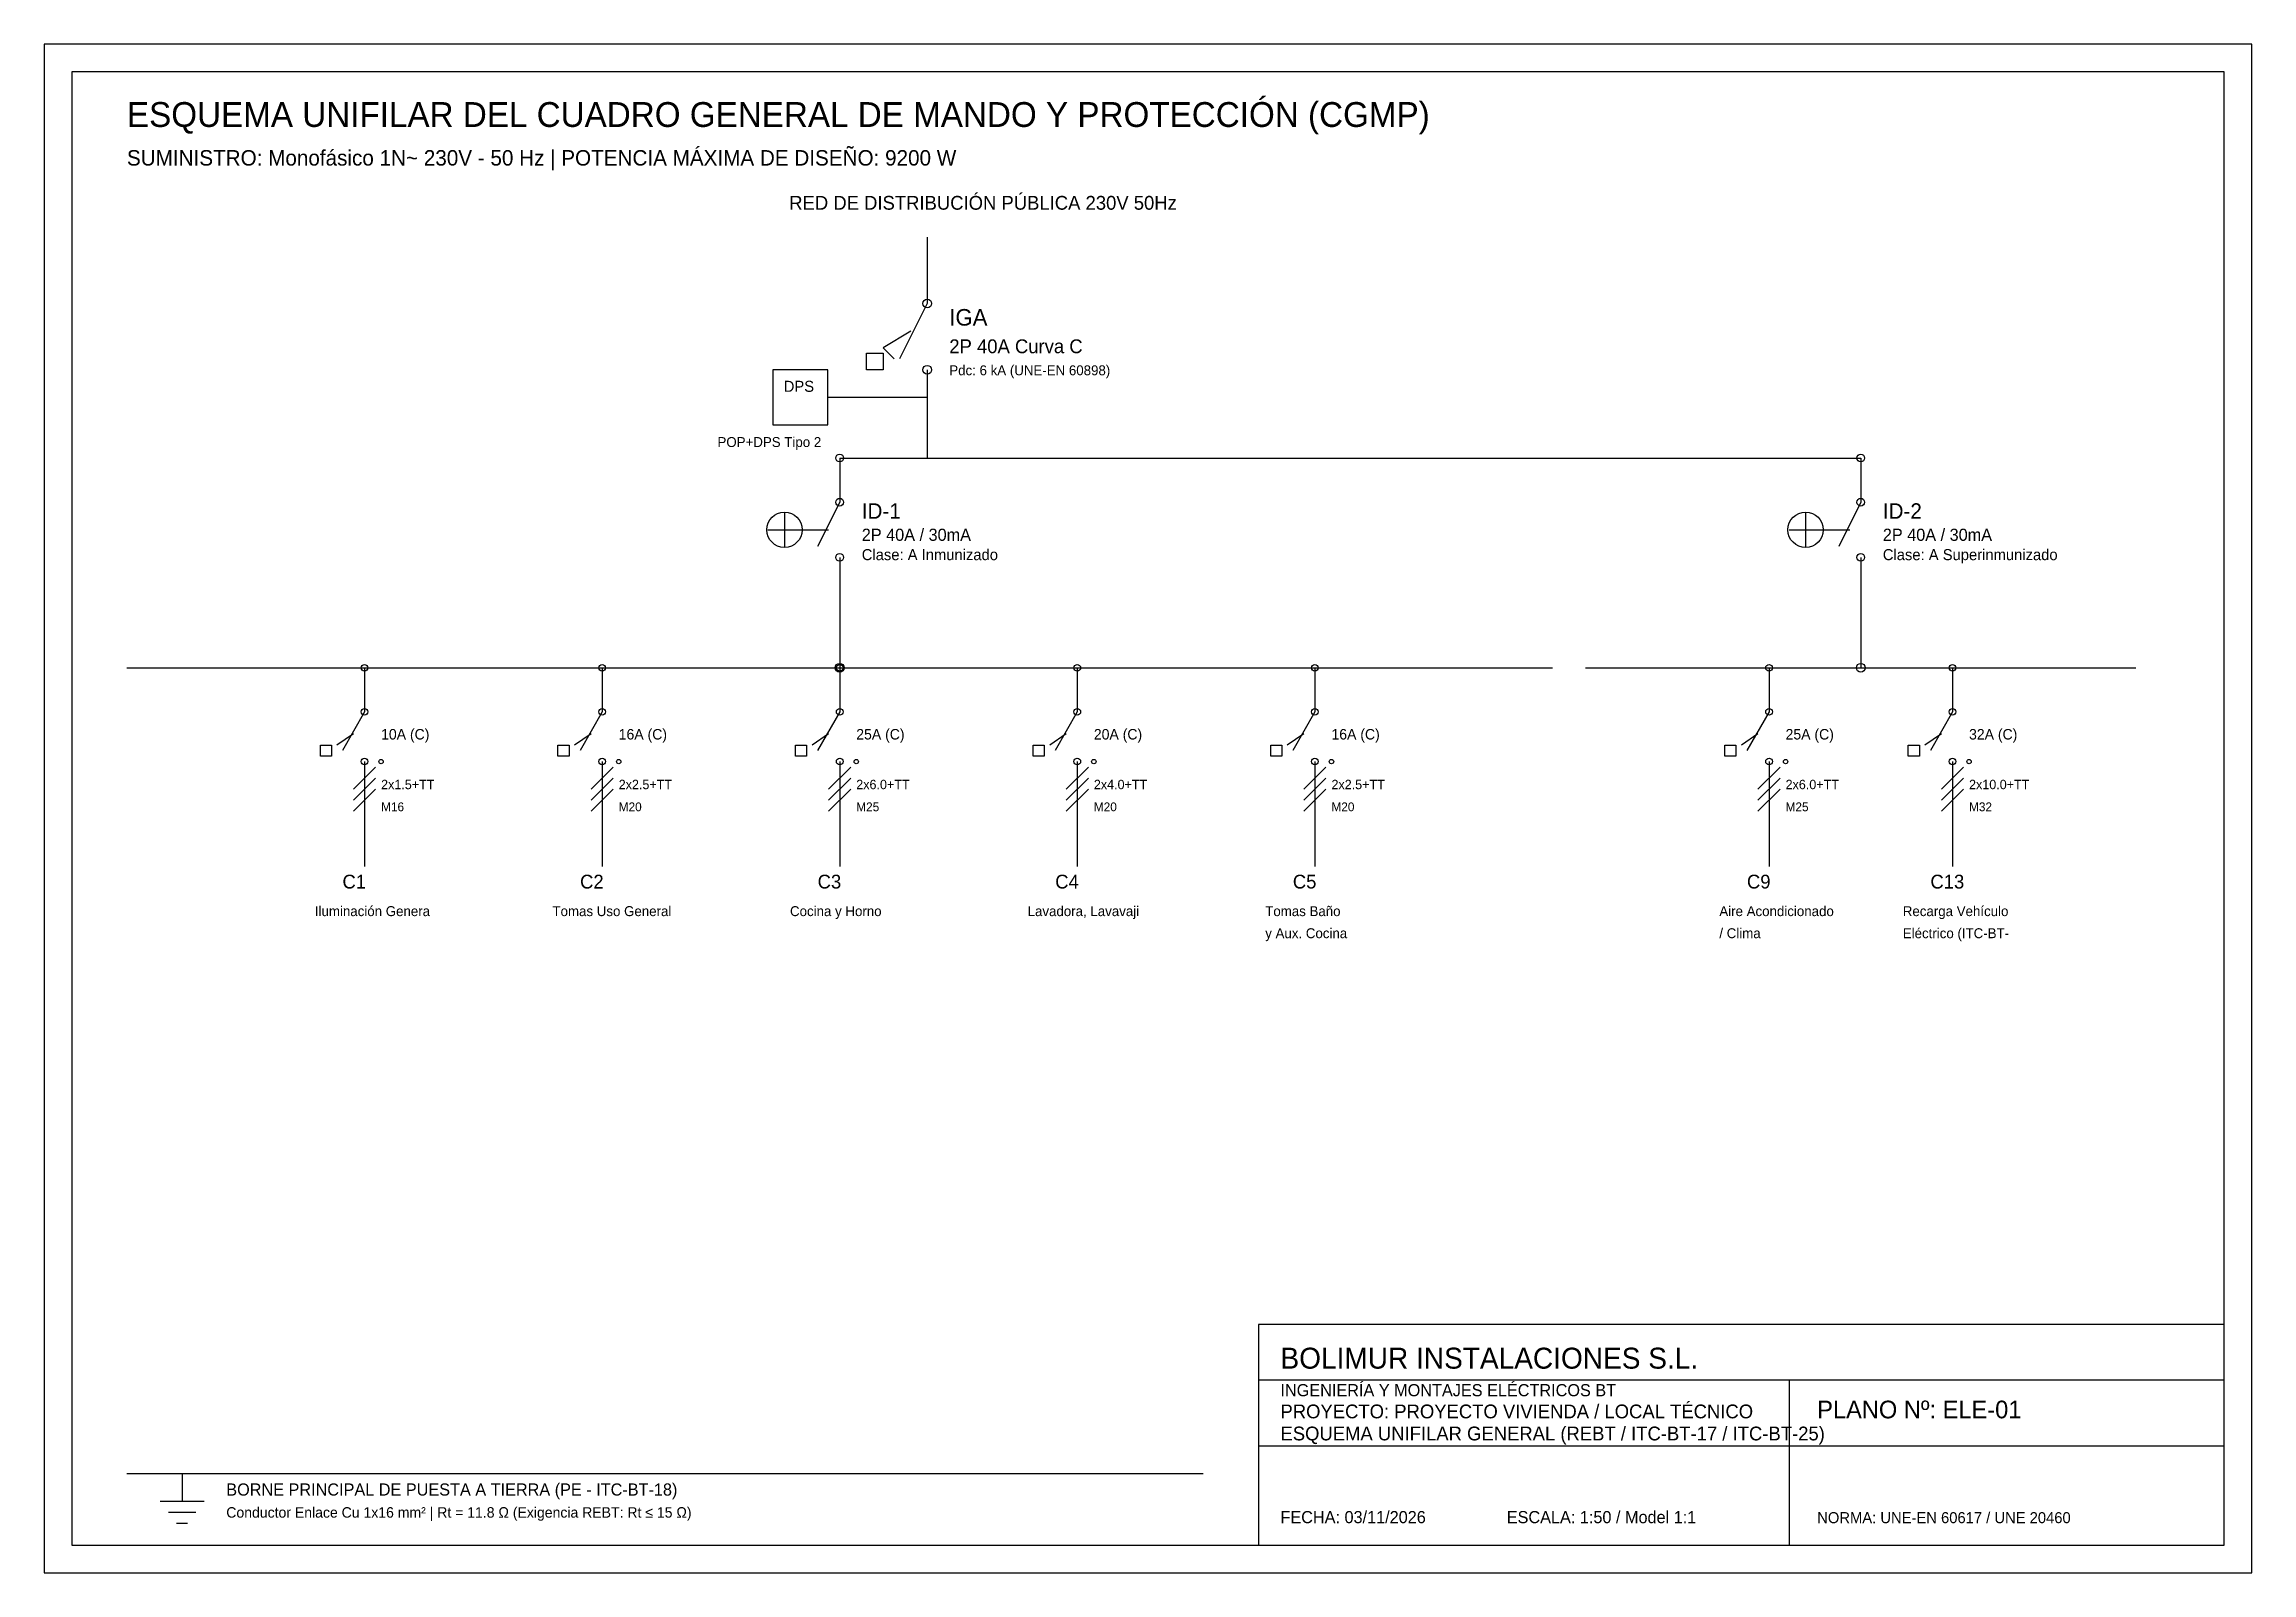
# Model space of a CAD drawing. Header units: metres. Extents: x 10 to 410, y 10 to 287.
import ezdxf

# ---------------------------------------------------------------- set-up
doc = ezdxf.new("R2010")
doc.units = ezdxf.units.M
for name, color, linetype in [('0_MARCO_PAPEL', 7, 'CONTINUOUS'), ('ELE_CAJETIN_ROTULO', 7, 'CONTINUOUS'), ('ELE_LINEAS_DISTRIBUCION', 4, 'CONTINUOUS'), ('ELE_SIMBOLOS_APARAMENTA', 2, 'CONTINUOUS'), ('ELE_TEXTOS_PARAMETROS', 7, 'CONTINUOUS'), ('ELE_TEXTOS_TITULOS', 2, 'CONTINUOUS'), ('ELE_TIERRA_PE', 3, 'CONTINUOUS')]:
    doc.layers.add(name, color=color, linetype=linetype)

msp = doc.modelspace()

# ---------------------------------------------------------------- linework, layer by layer
at = {"layer": '0_MARCO_PAPEL'}
for points in [[(10, 10), (410, 10), (410, 287), (10, 287), (10, 10)], [(15, 15), (405, 15), (405, 282), (15, 282), (15, 15)]]:
    msp.add_lwpolyline(points, dxfattribs=at)
at = {"layer": 'ELE_CAJETIN_ROTULO'}
for p, q in [((230, 45), (405, 45)), ((326.25, 15), (326.25, 45)), ((230, 33), (405, 33))]:
    msp.add_line(p, q, dxfattribs=at)
msp.add_lwpolyline([(230, 15), (405, 15), (405, 55), (230, 55), (230, 15)], dxfattribs=at)
at = {"layer": 'ELE_LINEAS_DISTRIBUCION'}
for p, q in [((170, 252), (170, 240)), ((170, 228), (170, 218)), ((170, 223), (152, 223)), ((170, 218), (170, 212)), ((154.14, 212), (339.14, 212)), ((154.14, 212), (154.14, 204)), ((339.14, 212), (339.14, 204)), ((154.14, 194), (154.14, 174)), ((339.14, 194), (339.14, 174)), ((25, 174), (283.29, 174)), ((68.05, 174), (68.05, 166)), ((111.1, 174), (111.1, 166)), ((154.14, 174), (154.14, 166)), ((197.19, 174), (197.19, 166)), ((240.24, 174), (240.24, 166)), ((289.29, 174), (389, 174)), ((322.52, 174), (322.52, 166)), ((355.76, 174), (355.76, 166)), ((68.05, 157), (68.05, 138)), ((111.1, 157), (111.1, 138)), ((154.14, 157), (154.14, 138)), ((197.19, 157), (197.19, 138)), ((240.24, 157), (240.24, 138)), ((322.52, 157), (322.52, 138)), ((355.76, 157), (355.76, 138)), ((66.05, 150), (70.05, 154)), ((66.05, 148), (70.05, 152)), ((109.1, 150), (113.1, 154)), ((109.1, 148), (113.1, 152)), ((152.14, 150), (156.14, 154)), ((152.14, 148), (156.14, 152)), ((195.19, 150), (199.19, 154)), ((195.19, 148), (199.19, 152)), ((238.24, 150), (242.24, 154)), ((238.24, 148), (242.24, 152)), ((320.52, 150), (324.52, 154)), ((320.52, 148), (324.52, 152)), ((353.76, 150), (357.76, 154)), ((353.76, 148), (357.76, 152))]:
    msp.add_line(p, q, dxfattribs=at)
for centre, radius in [((154.14, 212), 0.7), ((339.14, 212), 0.7), ((68.05, 174), 0.6), ((111.1, 174), 0.6), ((154.14, 174), 0.8), ((154.14, 174), 0.6), ((197.19, 174), 0.6), ((240.24, 174), 0.6), ((322.52, 174), 0.6), ((339.14, 174), 0.8), ((355.76, 174), 0.6)]:
    msp.add_circle(centre, radius, dxfattribs=at)
at = {"layer": 'ELE_SIMBOLOS_APARAMENTA'}
for p, q in [((170, 240), (165, 230)), ((167, 235), (162, 232)), ((162, 232), (164, 230)), ((154.14, 204), (150.14, 196)), ((339.14, 204), (335.14, 196)), ((68.05, 166), (64.05, 159)), ((111.1, 166), (107.1, 159)), ((154.14, 166), (150.14, 159)), ((197.19, 166), (193.19, 159)), ((240.24, 166), (236.24, 159)), ((322.52, 166), (318.52, 159)), ((355.76, 166), (351.76, 159)), ((66.05, 162), (63.05, 160)), ((109.1, 162), (106.1, 160)), ((152.14, 162), (149.14, 160)), ((195.19, 162), (192.19, 160)), ((238.24, 162), (235.24, 160)), ((320.52, 162), (317.52, 160)), ((353.76, 162), (350.76, 160))]:
    msp.add_line(p, q, dxfattribs=at)
for points in [[(142, 218), (152, 218), (152, 228), (142, 228), (142, 218)], [(159, 231), (162, 231), (162, 228), (159, 228), (159, 231)], [(60.05, 160), (62.05, 160), (62.05, 158), (60.05, 158), (60.05, 160)], [(103.1, 160), (105.1, 160), (105.1, 158), (103.1, 158), (103.1, 160)], [(146.14, 160), (148.14, 160), (148.14, 158), (146.14, 158), (146.14, 160)], [(189.19, 160), (191.19, 160), (191.19, 158), (189.19, 158), (189.19, 160)], [(232.24, 160), (234.24, 160), (234.24, 158), (232.24, 158), (232.24, 160)], [(314.52, 160), (316.52, 160), (316.52, 158), (314.52, 158), (314.52, 160)], [(347.76, 160), (349.76, 160), (349.76, 158), (347.76, 158), (347.76, 160)]]:
    msp.add_lwpolyline(points, dxfattribs=at)
for centre, radius in [((170, 240), 0.8), ((170, 228), 0.8), ((154.14, 204), 0.7), ((339.14, 204), 0.7), ((154.14, 194), 0.7), ((339.14, 194), 0.7), ((68.05, 166), 0.6), ((111.1, 166), 0.6), ((154.14, 166), 0.6), ((197.19, 166), 0.6), ((240.24, 166), 0.6), ((322.52, 166), 0.6), ((355.76, 166), 0.6), ((68.05, 157), 0.6), ((111.1, 157), 0.6), ((154.14, 157), 0.6), ((197.19, 157), 0.6), ((240.24, 157), 0.6), ((322.52, 157), 0.6), ((355.76, 157), 0.6)]:
    msp.add_circle(centre, radius, dxfattribs=at)
at = {"layer": 'ELE_TIERRA_PE'}
for p, q in [((144.14, 202), (144.14, 196)), ((329.14, 202), (329.14, 196)), ((141.14, 199), (147.14, 199)), ((147.14, 199), (152.14, 199)), ((326.14, 199), (332.14, 199)), ((332.14, 199), (337.14, 199)), ((66.05, 152), (70.05, 156)), ((109.1, 152), (113.1, 156)), ((152.14, 152), (156.14, 156)), ((195.19, 152), (199.19, 156)), ((238.24, 152), (242.24, 156)), ((320.52, 152), (324.52, 156)), ((353.76, 152), (357.76, 156)), ((25, 28), (220, 28)), ((35, 28), (35, 23)), ((31, 23), (39, 23)), ((32.5, 21), (37.5, 21)), ((34, 19), (36, 19))]:
    msp.add_line(p, q, dxfattribs=at)
for centre, radius in [((144.14, 199), 3.2), ((329.14, 199), 3.2), ((71.05, 157), 0.4), ((114.1, 157), 0.4), ((157.14, 157), 0.4), ((200.19, 157), 0.4), ((243.24, 157), 0.4), ((325.52, 157), 0.4), ((358.76, 157), 0.4)]:
    msp.add_circle(centre, radius, dxfattribs=at)

# ---------------------------------------------------------------- texts
at = {"layer": 'ELE_TEXTOS_PARAMETROS'}
for s, height, p in [('SUMINISTRO: Monofásico 1N~ 230V - 50 Hz | POTENCIA MÁXIMA DE DISEÑO: 9200 W', 2.8, (25, 265)), ('2P 40A Curva C', 2.5, (174, 231)), ('Pdc: 6 kA (UNE-EN 60898)', 1.8, (174, 227)), ('POP+DPS Tipo 2', 1.8, (132, 214)), ('2P 40A / 30mA', 2.2, (158.14, 197)), ('2P 40A / 30mA', 2.2, (343.14, 197)), ('Clase: A Inmunizado', 2, (158.14, 193.5)), ('Clase: A Superinmunizado', 2, (343.14, 193.5)), ('10A (C)', 1.9, (71.05, 161)), ('16A (C)', 1.9, (114.1, 161)), ('25A (C)', 1.9, (157.14, 161)), ('20A (C)', 1.9, (200.19, 161)), ('16A (C)', 1.9, (243.24, 161)), ('25A (C)', 1.9, (325.52, 161)), ('32A (C)', 1.9, (358.76, 161)), ('2x1.5+TT', 1.7, (71.05, 152)), ('2x2.5+TT', 1.7, (114.1, 152)), ('2x6.0+TT', 1.7, (157.14, 152)), ('2x4.0+TT', 1.7, (200.19, 152)), ('2x2.5+TT', 1.7, (243.24, 152)), ('2x6.0+TT', 1.7, (325.52, 152)), ('2x10.0+TT', 1.7, (358.76, 152)), ('M16', 1.6, (71.05, 148)), ('M20', 1.6, (114.1, 148)), ('M25', 1.6, (157.14, 148)), ('M20', 1.6, (200.19, 148)), ('M20', 1.6, (243.24, 148)), ('M25', 1.6, (325.52, 148)), ('M32', 1.6, (358.76, 148)), ('Iluminación Genera', 1.8, (59.05, 129)), ('Tomas Uso General', 1.8, (102.1, 129)), ('Cocina y Horno', 1.8, (145.14, 129)), ('Lavadora, Lavavaji', 1.8, (188.19, 129)), ('Tomas Baño', 1.8, (231.24, 129)), ('Aire Acondicionado', 1.8, (313.52, 129)), ('Recarga Vehículo', 1.8, (346.76, 129)), ('y Aux. Cocina', 1.8, (231.24, 125)), ('/ Clima', 1.8, (313.52, 125)), ('Eléctrico (ITC-BT-', 1.8, (346.76, 125)), ('INGENIERÍA Y MONTAJES ELÉCTRICOS BT', 2.2, (234, 42)), ('PROYECTO: PROYECTO VIVIENDA / LOCAL TÉCNICO', 2.5, (234, 38)), ('Conductor Enlace Cu 1x16 mm² | Rt = 11.8 Ω (Exigencia REBT: Rt ≤ 15 Ω)', 1.9, (43, 20)), ('FECHA: 03/11/2026', 2.2, (234, 19)), ('ESCALA: 1:50 / Model 1:1', 2.2, (275, 19)), ('NORMA: UNE-EN 60617 / UNE 20460', 2, (331.25, 19))]:
    msp.add_text(s, height=height, dxfattribs=at).set_placement(p)
at = {"layer": 'ELE_TEXTOS_TITULOS'}
for s, height, p in [('ESQUEMA UNIFILAR DEL CUADRO GENERAL DE MANDO Y PROTECCIÓN (CGMP)', 4.5, (25, 272)), ('RED DE DISTRIBUCIÓN PÚBLICA 230V 50Hz', 2.5, (145, 257)), ('IGA', 3, (174, 236)), ('DPS', 2, (144, 224)), ('ID-1', 2.8, (158.14, 201)), ('ID-2', 2.8, (343.14, 201)), ('C1', 2.5, (64.05, 134)), ('C2', 2.5, (107.1, 134)), ('C3', 2.5, (150.14, 134)), ('C4', 2.5, (193.19, 134)), ('C5', 2.5, (236.24, 134)), ('C9', 2.5, (318.52, 134)), ('C13', 2.5, (351.76, 134)), ('BOLIMUR INSTALACIONES S.L.', 3.8, (234, 47)), ('PLANO Nº: ELE-01', 3.2, (331.25, 38)), ('ESQUEMA UNIFILAR GENERAL (REBT / ITC-BT-17 / ITC-BT-25)', 2.5, (234, 34)), ('BORNE PRINCIPAL DE PUESTA A TIERRA (PE - ITC-BT-18)', 2.2, (43, 24))]:
    msp.add_text(s, height=height, dxfattribs=at).set_placement(p)

doc.saveas('drawing.dxf')
